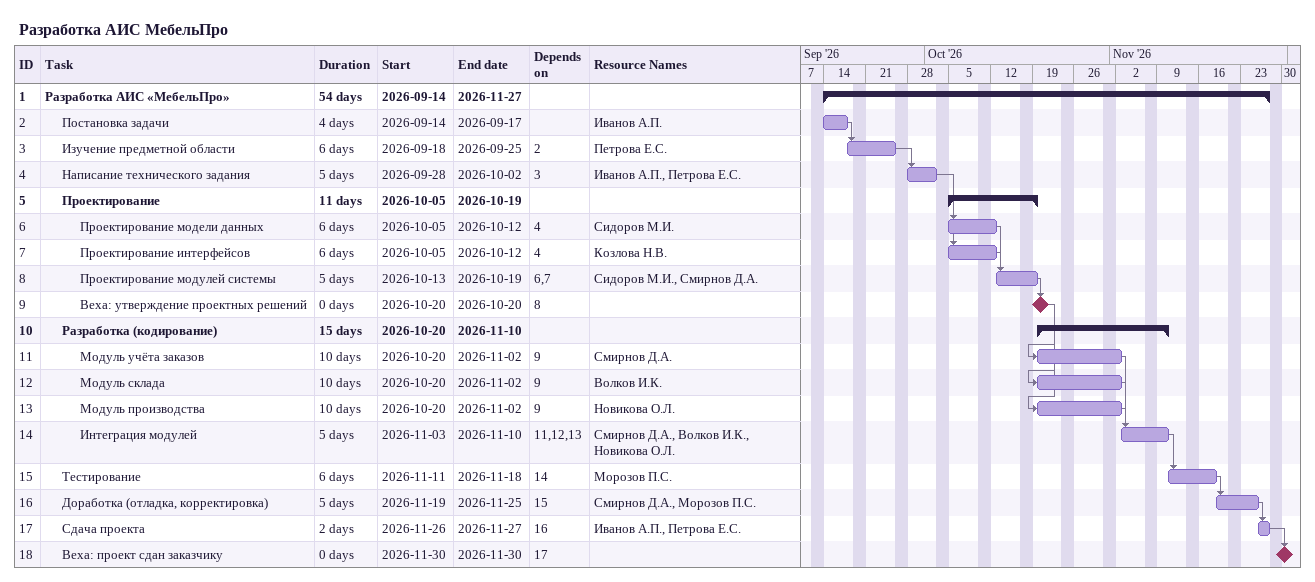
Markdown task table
Разработка АИС МебельПро

| ID | Level | Task | Duration | Start | Finish | Predecessors | Resources |
|---|---|---|---|---|---|---|---|
| 1 | 1 | **Разработка АИС «МебельПро»** | 54d | 2026-09-14 | 2026-11-27 |  |  |
| 2 | 2 | Постановка задачи | 4d | 2026-09-14 | 2026-09-17 |  | Иванов А.П. |
| 3 | 2 | Изучение предметной области | 6d | 2026-09-18 | 2026-09-25 | 2 | Петрова Е.С. |
| 4 | 2 | Написание технического задания | 5d | 2026-09-28 | 2026-10-02 | 3 | Иванов А.П., Петрова Е.С. |
| 5 | 2 | **Проектирование** | 11d | 2026-10-05 | 2026-10-19 |  |  |
| 6 | 3 | Проектирование модели данных | 6d | 2026-10-05 | 2026-10-12 | 4 | Сидоров М.И. |
| 7 | 3 | Проектирование интерфейсов | 6d | 2026-10-05 | 2026-10-12 | 4 | Козлова Н.В. |
| 8 | 3 | Проектирование модулей системы | 5d | 2026-10-13 | 2026-10-19 | 6, 7 | Сидоров М.И., Смирнов Д.А. |
| 9 | 3 | Веха: утверждение проектных решений | 0d | 2026-10-20 | 2026-10-20 | 8 |  |
| 10 | 2 | **Разработка (кодирование)** | 15d | 2026-10-20 | 2026-11-10 |  |  |
| 11 | 3 | Модуль учёта заказов | 10d | 2026-10-20 | 2026-11-02 | 9 | Смирнов Д.А. |
| 12 | 3 | Модуль склада | 10d | 2026-10-20 | 2026-11-02 | 9 | Волков И.К. |
| 13 | 3 | Модуль производства | 10d | 2026-10-20 | 2026-11-02 | 9 | Новикова О.Л. |
| 14 | 3 | Интеграция модулей | 5d | 2026-11-03 | 2026-11-10 | 11, 12, 13 | Смирнов Д.А., Волков И.К., Новикова О.Л. |
| 15 | 2 | Тестирование | 6d | 2026-11-11 | 2026-11-18 | 14 | Морозов П.С. |
| 16 | 2 | Доработка (отладка, корректировка) | 5d | 2026-11-19 | 2026-11-25 | 15 | Смирнов Д.А., Морозов П.С. |
| 17 | 2 | Сдача проекта | 2d | 2026-11-26 | 2026-11-27 | 16 | Иванов А.П., Петрова Е.С. |
| 18 | 2 | Веха: проект сдан заказчику | 0d | 2026-11-30 | 2026-11-30 | 17 |  |
